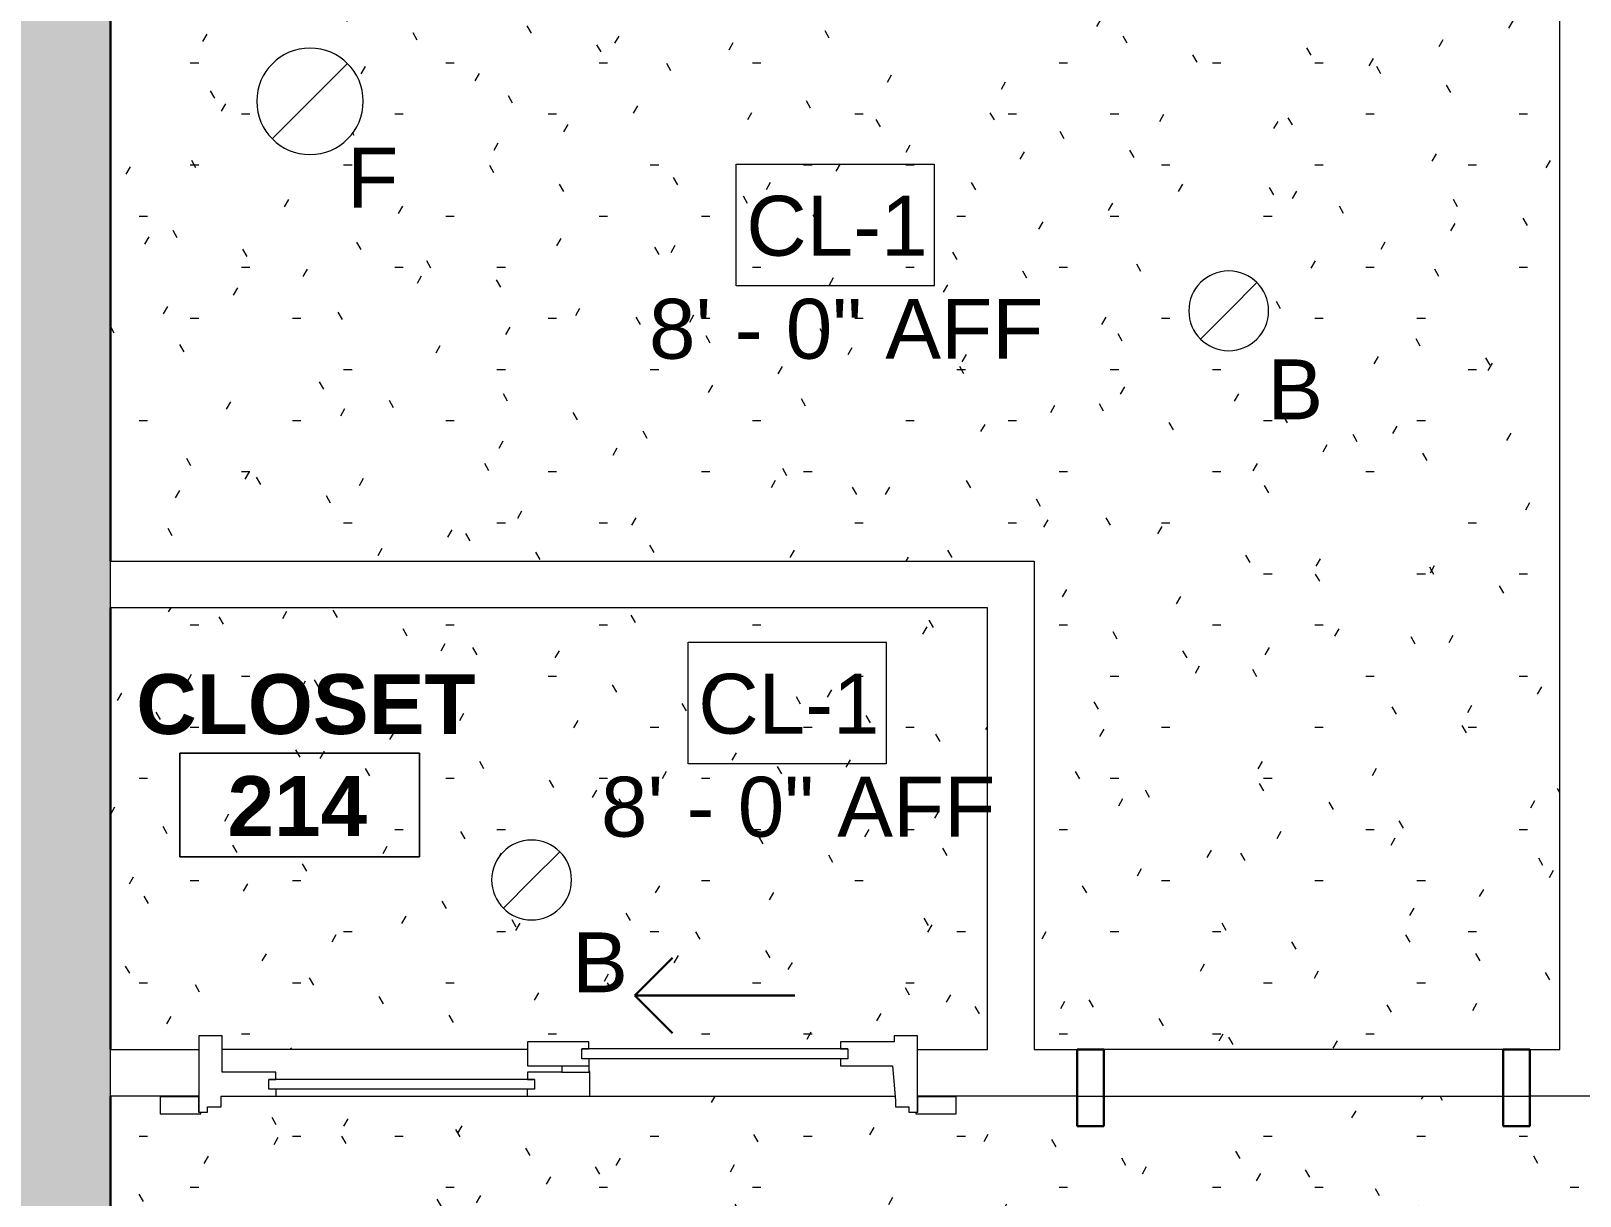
# Model space of a CAD drawing. Header units: inches. Extents: x -529 to 1015, y -2066 to -1239.
# Drawn here: x 690.8 to 807.1, y -1805.5 to -1717.9 of the extents above; entities that cross this region are included whole.
import ezdxf

# ---------------------------------------------------------------- set-up
doc = ezdxf.new("R2010")
doc.units = ezdxf.units.IN
doc.header["$MEASUREMENT"] = 0
for name, color, linetype, lineweight in [('A-AREA-IDEN', 2, 'Continuous', 9), ('A-CLNG', 13, 'Continuous', 18), ('A-CLNG-IDEN', 151, 'Continuous', 9), ('A-CLNG-PATT', 13, 'Continuous', 18), ('A-DETL-GENF', 92, 'Continuous', 9), ('A-DOOR', 31, 'Continuous', 18), ('A-DOOR-FRAM', 31, 'Continuous', 30), ('A-DOOR-GLAZ', 31, 'Continuous', 9), ('A-DOOR-OPNG', 31, 'Continuous', 30), ('A-WALL', 113, 'Continuous', 18), ('A-WALL-PATT', 111, 'Continuous', 18), ('E-LITE-EQPM', 33, 'Continuous', 9), ('E-LITE-EQPM-IDEN', 33, 'Continuous', 9), ('I-WALL', 2, 'Continuous', 18)]:
    doc.layers.add(name, color=color, linetype=linetype, lineweight=lineweight)
doc.styles.add('Arial', font='arial.ttf', dxfattribs={"height": 4.5})
doc.styles.add('Swis721 Lt BT_1', font='swissl.ttf', dxfattribs={"height": 4.5})
doc.styles.add('Swis721 Lt BT_B', font='', dxfattribs={"height": 4.5})
doc.styles.get('Swis721 Lt BT_B').set_extended_font_data('Swis721 Lt BT', bold=True)
pattern_1 = [(0, (0, 0), (15.36, 3.84), [0.634, -10.886, 0.634, -10.886, -61.44]), (0, (0, 0), (15.36, 3.84), [-23.04, 0.634, -22.406, 0.634, -10.886, -26.88]), (0, (0, 0), (15.36, 3.84), [-57.6, 0.634, -7.046, 0.634, -18.566]), (120, (5.76, 1.92), (-11.0055376, 11.38215), [0.634, -10.886, 0.634, -10.886, -61.44]), (120, (5.76, 1.92), (-11.0055376, 11.38215), [-23.04, 0.634, -22.406, 0.634, -10.886, -26.88]), (120, (5.76, 1.92), (-11.0055376, 11.38215), [-57.6, 0.634, -7.046, 0.634, -18.566]), (240, (7.68, 9.6), (-4.3544624, -15.22215), [0.634, -10.886, 0.634, -10.886, -61.44]), (240, (7.68, 9.6), (-4.3544624, -15.22215), [-23.04, 0.634, -22.406, 0.634, -10.886, -26.88]), (240, (7.68, 9.6), (-4.3544624, -15.22215), [-57.6, 0.634, -7.046, 0.634, -18.566])]

# ---------------------------------------------------------------- blocks, each defined once
blk = doc.blocks.new('Downlight - Recessed Can - 6_ Incandescent - 277V-5290754-2ND FLOOR - RCP')
at = {"layer": 'E-LITE-EQPM'}
for q in [(2.12, 2.12), (-2.12, -2.12)]:
    blk.add_line((0, 0), q, dxfattribs=at)
for start, end in [(360, 180), (0, 180), (180, 360), (180, 360)]:
    blk.add_arc((0, 0), 3, start, end, dxfattribs=at)
blk = doc.blocks.new('Downlight - Recessed Can - 8_ Incandescent - 120V-6101284-2ND FLOOR - RCP')
at = {"layer": 'E-LITE-EQPM'}
for q in [(2.83, 2.83), (-2.83, -2.83)]:
    blk.add_line((0, 0), q, dxfattribs=at)
for start, end in [(360, 180), (0, 180), (180, 360), (180, 360)]:
    blk.add_arc((0, 0), 4, start, end, dxfattribs=at)
blk = doc.blocks.new('Single Flush - D1 2_6_ X 8_ - NOT FR-6103599-2ND FLOOR - RCP')
at = {"layer": 'A-DOOR-FRAM'}
for p, q in [((-17, -4), (-17, 1.75)), ((-17, 1.75), (-15, 1.75)), ((-15, -4), (-15, 1.75)), ((15.000004, -4), (15.000004, 1.75)), ((15.000004, 1.75), (17.000004, 1.75)), ((17.000004, -4), (17.000004, 1.75)), ((-17, -4), (-15, -4)), ((15.000004, -4), (17.000004, -4))]:
    blk.add_line(p, q, dxfattribs=at)
blk = doc.blocks.new('Door-Sliding-JELD-WEN-2_Panel-Stationary_Active-Wide_Stile-EpicVue - Not A Type - Load Type Catalog 4_6_-5760578-2ND FLOOR - RCP')
at = {"layer": 'A-DETL-GENF'}
for p, q in [((-26.86, 3.06), (-29.91, 3.06)), ((-29.91, 3.06), (-29.91, 1.8)), ((-27, 1.8), (-27, 2.98)), ((-27, 2.98), (-26.86, 2.98)), ((-26.34, 2.94), (-27, 2.94)), ((-27, 2.94), (-27, -2.8)), ((-26.86, 2.98), (-26.86, 3.06)), ((-26.34, 2.55), (-26.34, 2.94)), ((-25.34, 2.55), (-26.34, 2.55)), ((-25.34, 2.06), (-25.34, 2.55)), ((26.34, 2.55), (25.33, 2.55)), ((25.33, 2.55), (25.33, 1.74)), ((27, 2.95), (26.34, 2.95)), ((26.34, 2.95), (26.34, 2.55)), ((26.86, 3.06), (26.86, 2.98)), ((29.91, 3.06), (26.86, 3.06)), ((26.86, 2.98), (27, 2.98)), ((27, 2.98), (27, 1.8)), ((27, -2.8), (27, 2.95)), ((29.91, 1.8), (29.91, 3.06)), ((-29.91, 1.8), (-27, 1.8)), ((-25.11, -0.54), (-25.34, 2.06)), ((2.32, 1.74), (-2.37, 1.74)), ((-2.37, 1.74), (-2.37, -0.1)), ((1.78, 0.48), (1.78, 1.23)), ((1.78, 1.23), (2.32, 1.23)), ((2.32, 1.23), (2.32, 1.74)), ((21.2, 1.74), (21.2, 1.23)), ((25.33, 1.74), (21.2, 1.74)), ((21.2, 1.23), (21.75, 1.23)), ((21.75, 1.23), (21.75, 0.48)), ((27, 1.8), (29.91, 1.8)), ((2.31, 0.48), (1.78, 0.48)), ((2.31, -0.05), (2.31, 0.48)), ((21.75, 0.48), (21.21, 0.48)), ((21.21, 0.48), (21.21, -0.05)), ((-21.21, -0.54), (-25.11, -0.54)), ((-21.75, -1.8), (-21.75, -1.05)), ((-21.75, -1.05), (-21.21, -1.05)), ((-21.21, -1.05), (-21.21, -0.54)), ((-2.37, -0.1), (-2.32, -0.1)), ((-0.28, -0.05), (-2.32, -0.05)), ((-2.32, -0.05), (-2.32, -0.1)), ((-2.32, -0.1), (-2.32, -1.05)), ((-0.28, -0.54), (-2.32, -0.54)), ((-2.32, -1.05), (-1.78, -1.05)), ((-1.78, -1.05), (-1.78, -1.8)), ((-0.28, -0.54), (-0.28, -0.05)), ((-0.28, -0.05), (2.31, -0.05)), ((2.31, -0.54), (-0.28, -0.54)), ((2.31, -2.33), (2.31, -0.54)), ((21.21, -0.05), (25.25, -0.05)), ((25.25, -0.05), (25.25, -2.8)), ((-21.22, -1.8), (-21.75, -1.8)), ((-21.22, -2.33), (-21.22, -1.8)), ((-1.78, -1.8), (-2.31, -1.8)), ((-2.31, -1.8), (-2.31, -2.33)), ((-27, -2.8), (-25.25, -2.8)), ((-25.25, -2.8), (-25.25, -2.33)), ((-25.25, -2.33), (-21.22, -2.33)), ((-2.31, -2.33), (2.31, -2.33)), ((25.25, -2.8), (27, -2.8))]:
    blk.add_line(p, q, dxfattribs=at)
at = {"layer": 'A-DOOR-GLAZ'}
for p, q in [((1.78, 1.23), (21.75, 1.23)), ((1.78, 0.48), (21.75, 0.48)), ((-21.75, -1.05), (-1.78, -1.05)), ((-21.75, -1.8), (-1.78, -1.8))]:
    blk.add_line(p, q, dxfattribs=at)
at = {"layer": 'A-DOOR-OPNG'}
for p, q in [((-8.6, -2.99), (-5.77, -5.81)), ((-5.77, -5.81), (-17.77, -5.81)), ((-8.6, -8.64), (-5.77, -5.81))]:
    blk.add_line(p, q, dxfattribs=at)
blk = doc.blocks.new('Room Tag - Room Name and Number-3379422-2ND FLOOR - RCP')
at = {"layer": 'A-AREA-IDEN'}
for p, q in [((-0.1881, -0.1636), (-0.1881, -0.0018)), ((-0.1881, -0.0018), (0.1869, -0.0018)), ((0.1869, -0.0018), (-0.1881, -0.0018)), ((-0.1881, -0.0018), (-0.1881, -0.1636)), ((0.1869, -0.0018), (0.1869, -0.1636)), ((0.1869, -0.1636), (0.1869, -0.0018)), ((0.1869, -0.1636), (-0.1881, -0.1636)), ((-0.1881, -0.1636), (0.1869, -0.1636))]:
    blk.add_line(p, q, dxfattribs=at)

msp = doc.modelspace()

# ---------------------------------------------------------------- hatches: boundary and pattern name
at = {"layer": 'A-CLNG-PATT'}
h = msp.add_hatch(dxfattribs=at)
h.set_pattern_fill('FP_1', color=256, style=0, pattern_type=2)
h.set_pattern_definition(pattern_1)
h.paths.add_polyline_path([(782.76, -1794.46), (805.62, -1794.46), (805.62, -1697.97), (800.71, -1697.97), (800.69, -1698.47), (800.62, -1699.06), (800.41, -1699.62), (800.09, -1700.09), (799.72, -1700.44), (799.28, -1700.72), (798.75, -1700.91), (798.14, -1700.96), (797.59, -1700.89), (797.08, -1700.71), (796.62, -1700.41), (796.19, -1699.95), (795.93, -1699.53), (795.76, -1699.01), (795.68, -1698.3), (795.68, -1697.97), (774.46, -1697.97), (774.44, -1698.47), (774.37, -1699.06), (774.16, -1699.62), (773.84, -1700.09), (773.47, -1700.44), (773.03, -1700.72), (772.5, -1700.91), (771.89, -1700.96), (771.34, -1700.89), (770.84, -1700.71), (770.37, -1700.41), (769.98, -1700.01), (769.68, -1699.53), (769.51, -1699.01), (769.43, -1698.3), (769.43, -1697.97), (696.72, -1697.97), (696.72, -1757.76), (766.12, -1757.76), (766.12, -1794.46), (769.37, -1794.46)], flags=0)
h.paths.add_polyline_path([(780.75, -1741.95), (779.97, -1741.85), (779.25, -1741.55), (778.62, -1741.07), (778.15, -1740.45), (777.85, -1739.73), (777.75, -1738.95), (777.85, -1738.17), (778.15, -1737.45), (778.62, -1736.83), (779.25, -1736.35), (779.97, -1736.05), (780.75, -1735.95), (781.52, -1736.05), (782.25, -1736.35), (782.87, -1736.83), (783.34, -1737.45), (783.64, -1738.17), (783.75, -1738.95), (783.64, -1739.73), (783.34, -1740.45), (782.87, -1741.07), (782.25, -1741.55), (781.52, -1741.85)], flags=0)
h.paths.add_polyline_path([(711.72, -1727.21), (710.69, -1727.08), (709.72, -1726.68), (708.9, -1726.04), (708.26, -1725.21), (707.86, -1724.25), (707.72, -1723.21), (707.86, -1722.18), (708.26, -1721.21), (708.9, -1720.38), (709.72, -1719.75), (710.69, -1719.35), (711.72, -1719.21), (712.83, -1719.38), (713.72, -1719.75), (714.55, -1720.38), (715.19, -1721.21), (715.59, -1722.18), (715.72, -1723.21), (715.59, -1724.25), (715.19, -1725.21), (714.55, -1726.04), (713.72, -1726.68), (712.76, -1727.08)], flags=0)
h.paths.add_polyline_path([(798.19, -1700.9), (798.55, -1700.89), (799.15, -1700.72), (799.6, -1700.49), (800.09, -1700.03), (800.4, -1699.54), (800.6, -1699.01), (800.66, -1698.31), (800.45, -1698.29), (800.42, -1698.18), (800.47, -1698.11), (800.59, -1698.11), (800.66, -1698.11), (800.66, -1698.02), (800.69, -1698.02), (800.69, -1697.98), (795.69, -1697.98), (795.69, -1698.02), (795.73, -1698.03), (795.73, -1698.11), (795.93, -1698.13), (795.95, -1698.14), (795.97, -1698.24), (795.89, -1698.31), (795.73, -1698.33), (795.73, -1698.47), (795.8, -1699.06), (796.02, -1699.62), (796.36, -1700.11), (796.82, -1700.5), (797.38, -1700.78), (797.9, -1700.9)], flags=0)
h.paths.add_polyline_path([(772.24, -1700.9), (772.9, -1700.72), (773.35, -1700.49), (773.84, -1700.03), (774.15, -1699.54), (774.35, -1699.01), (774.41, -1698.31), (774.2, -1698.29), (774.17, -1698.18), (774.23, -1698.11), (774.34, -1698.11), (774.41, -1698.11), (774.41, -1698.02), (774.44, -1698.02), (774.44, -1697.98), (769.44, -1697.98), (769.44, -1698.02), (769.48, -1698.03), (769.48, -1698.11), (769.68, -1698.13), (769.7, -1698.14), (769.72, -1698.24), (769.64, -1698.31), (769.48, -1698.33), (769.48, -1698.47), (769.55, -1699.06), (769.77, -1699.62), (770.11, -1700.11), (770.57, -1700.5), (771.13, -1700.78), (771.65, -1700.9), (771.94, -1700.9)], flags=0)
h.paths.add_polyline_path([(791.34, -1694.47), (805.62, -1694.47), (805.62, -1670.41), (789.27, -1670.41), (789.27, -1694.47)], flags=0)
h = msp.add_hatch(dxfattribs=at)
h.set_pattern_fill('FP_1', color=256, style=0, pattern_type=2)
h.set_pattern_definition(pattern_1)
h.paths.add_polyline_path([(757.37, -1794.46), (762.62, -1794.46), (762.62, -1761.26), (696.72, -1761.26), (696.72, -1794.46), (703.37, -1794.46), (703.37, -1793.41), (705.12, -1793.41), (705.12, -1794.46), (728.06, -1794.46), (728.06, -1793.88), (732.68, -1793.88), (732.68, -1794.41), (751.59, -1794.41), (751.59, -1793.88), (755.62, -1793.88), (755.62, -1793.41), (757.37, -1793.41), (757.37, -1793.88)], flags=0)
h.paths.add_polyline_path([(728.37, -1784.71), (727.59, -1784.61), (726.82, -1784.27), (726.25, -1783.83), (725.77, -1783.21), (725.47, -1782.49), (725.37, -1781.71), (725.47, -1780.94), (725.77, -1780.21), (726.25, -1779.59), (726.87, -1779.11), (727.59, -1778.81), (728.37, -1778.71), (729.14, -1778.81), (729.87, -1779.11), (730.49, -1779.59), (730.97, -1780.21), (731.27, -1780.94), (731.37, -1781.71), (731.27, -1782.49), (730.97, -1783.21), (730.49, -1783.83), (729.87, -1784.31), (729.14, -1784.61)], flags=0)
h = msp.add_hatch(dxfattribs=at)
h.set_pattern_fill('FP_1', color=256, style=0, pattern_type=2)
h.set_pattern_definition(pattern_1)
h.paths.add_polyline_path([(874.68, -1914.91), (874.68, -1797.96), (757.37, -1797.96), (757.37, -1798.01), (760.27, -1798.01), (760.27, -1799.27), (757.23, -1799.27), (757.23, -1799.19), (757.37, -1799.19), (757.37, -1799.16), (756.7, -1799.16), (756.7, -1798.76), (755.7, -1798.76), (755.69, -1798.16), (755.68, -1797.96), (705.03, -1797.96), (705.03, -1798.76), (704.03, -1798.76), (704.03, -1799.16), (703.37, -1799.16), (703.37, -1799.19), (703.51, -1799.19), (703.51, -1799.27), (700.46, -1799.27), (700.46, -1798.01), (703.37, -1798.01), (703.37, -1797.96), (696.72, -1797.96), (696.72, -1914.91), (849.14, -1914.91)], flags=0)
h.paths.add_polyline_path([(789.77, -1870.93), (789.75, -1870.93), (788.16, -1870.93), (784.89, -1870.42), (781.81, -1869.45), (778.96, -1868.06), (776.34, -1866.26), (774.01, -1864.09), (772.02, -1861.59), (770.43, -1858.82), (769.26, -1855.84), (768.55, -1852.72), (768.31, -1849.53), (768.55, -1846.33), (769.26, -1843.21), (770.49, -1840.13), (772.09, -1837.38), (774.08, -1834.9), (776.43, -1832.73), (779.07, -1830.94), (781.97, -1829.55), (785.02, -1828.61), (788.23, -1828.14), (791.37, -1828.14), (794.64, -1828.64), (797.72, -1829.61), (800.57, -1831), (803.2, -1832.8), (805.53, -1834.98), (807.52, -1837.48), (809.11, -1840.25), (810.27, -1843.23), (810.99, -1846.47), (811.22, -1849.53), (810.98, -1852.73), (810.27, -1855.86), (809.05, -1858.93), (807.45, -1861.68), (805.45, -1864.17), (803.11, -1866.33), (800.47, -1868.13), (797.56, -1869.52), (794.52, -1870.45), (791.3, -1870.93), (789.79, -1870.93)], flags=0)
at = {"layer": 'A-WALL-PATT', "lineweight": 9}
msp.add_hatch(color=7, dxfattribs=at).paths.add_polyline_path([(696.72, -1914.91), (696.72, -1697.97), (684.72, -1697.97), (684.72, -1914.91)], flags=0)

# ---------------------------------------------------------------- linework, layer by layer
at = {"layer": 'A-CLNG'}
for p, q in [((728.06, -1794.46), (705.12, -1794.46)), ((803.37, -1794.46), (769.37, -1794.46)), ((705.03, -1797.96), (755.68, -1797.96)), ((769.37, -1797.96), (803.37, -1797.96))]:
    msp.add_line(p, q, dxfattribs=at)
for centre, radius, start, end in [((711.72, -1723.21), 4, 0, 180), ((711.72, -1723.21), 4, 180, 0), ((780.75, -1738.95), 3, 0, 180), ((780.75, -1738.95), 3, 180, 0), ((728.37, -1781.71), 3, 0, 180), ((728.37, -1781.71), 3, 180, 0)]:
    msp.add_arc(centre, radius, start, end, dxfattribs=at)
at = {"layer": 'A-CLNG-IDEN', "flags": 128}
for points in [[(743.75, -1727.94), (758.63, -1727.94), (758.63, -1737.07), (743.75, -1737.07)], [(740.14, -1763.84), (755.02, -1763.84), (755.02, -1772.98), (740.14, -1772.98)]]:
    msp.add_lwpolyline(points, close=True, dxfattribs=at)
at = {"layer": 'A-WALL'}
for p, q in [((696.72, -1761.26), (696.72, -1757.76)), ((696.72, -1797.96), (696.72, -1794.46))]:
    msp.add_line(p, q, dxfattribs=at)
at = {"layer": 'I-WALL', "color": 8, "lineweight": 30}
for p, q in [((696.72, -1697.97), (696.72, -1757.76)), ((696.72, -1761.26), (696.72, -1794.46)), ((696.72, -1797.96), (696.72, -1914.91))]:
    msp.add_line(p, q, dxfattribs=at)
at = {"layer": 'I-WALL'}
for p, q in [((805.62, -1794.46), (805.62, -1697.97)), ((696.72, -1757.76), (766.12, -1757.76)), ((766.12, -1757.76), (766.12, -1794.46)), ((762.62, -1761.26), (696.72, -1761.26)), ((762.62, -1794.46), (762.62, -1761.26)), ((696.72, -1794.46), (703.37, -1794.46)), ((757.37, -1794.46), (762.62, -1794.46)), ((766.12, -1794.46), (769.37, -1794.46)), ((769.37, -1794.46), (769.37, -1797.96)), ((803.37, -1797.96), (803.37, -1794.46)), ((803.37, -1794.46), (805.62, -1794.46)), ((703.37, -1797.96), (696.72, -1797.96)), ((769.37, -1797.96), (757.37, -1797.96)), ((833.43, -1797.96), (803.37, -1797.96))]:
    msp.add_line(p, q, dxfattribs=at)

# ---------------------------------------------------------------- block references
at = {"layer": 'A-AREA-IDEN', "xscale": 47.99999999999997, "yscale": 47.99999999999997, "zscale": 47.99999999999997}
msp.add_blockref('Room Tag - Room Name and Number-3379422-2ND FLOOR - RCP', (710.97, -1772.11), dxfattribs=at)
at = {"layer": 'A-DOOR', "rotation": 180}
msp.add_blockref('Door-Sliding-JELD-WEN-2_Panel-Stationary_Active-Wide_Stile-EpicVue - Not A Type - Load Type Catalog 4_6_-5760578-2ND FLOOR - RCP', (730.37, -1796.21), dxfattribs=at)
at = {"layer": 'A-DOOR'}
msp.add_blockref('Single Flush - D1 2_6_ X 8_ - NOT FR-6103599-2ND FLOOR - RCP', (786.37, -1796.21), dxfattribs=at)
at = {"layer": 'E-LITE-EQPM'}
for name, p in [('Downlight - Recessed Can - 8_ Incandescent - 120V-6101284-2ND FLOOR - RCP', (711.72, -1723.21)), ('Downlight - Recessed Can - 6_ Incandescent - 277V-5290754-2ND FLOOR - RCP', (780.75, -1738.95)), ('Downlight - Recessed Can - 6_ Incandescent - 277V-5290754-2ND FLOOR - RCP', (728.37, -1781.71))]:
    msp.add_blockref(name, p, dxfattribs=at)

# ---------------------------------------------------------------- texts
at = {"layer": 'A-AREA-IDEN', "char_height": 4.5, "attachment_point": 1, "style": 'Swis721 Lt BT_B'}
for s, insert, width in [('CLOSET', (698.67, -1766.25), 29.694), ('214', (705.53, -1773.91), 12.726)]:
    msp.add_mtext(s, dxfattribs=dict(at, insert=insert, width=width))
at = {"layer": 'A-CLNG-IDEN', "char_height": 4.5, "attachment_point": 1, "style": 'Swis721 Lt BT_1'}
for s, insert, width in [('CL-1', (744.5, -1730.31), 16.059), ('8\' - 0" AFF', (737.19, -1738.05), 33.7845), ('CL-1', (740.89, -1766.22), 16.059), ('8\' - 0" AFF', (733.58, -1773.96), 33.7845)]:
    msp.add_mtext(s, dxfattribs=dict(at, insert=insert, width=width))
at = {"layer": 'E-LITE-EQPM-IDEN', "char_height": 4.5, "attachment_point": 1, "style": 'Arial'}
for s, insert, width in [('F', (714.51, -1726.7), 4.6965), ('B', (783.65, -1742.6), 5.151), ('B', (731.42, -1785.65), 5.151)]:
    msp.add_mtext(s, dxfattribs=dict(at, insert=insert, width=width))

doc.saveas('drawing.dxf')
